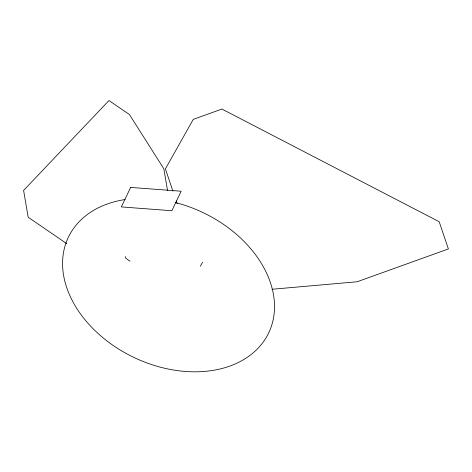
<?xml version="1.0" encoding="UTF-8"?>
<svg xmlns="http://www.w3.org/2000/svg" width="472" height="472" viewBox="0 0 472 472"><rect width="100%" height="100%" fill="white"/><g stroke="black" fill="none" stroke-linecap="round" stroke-linejoin="round"><path stroke-width="0.71" d="M125.753 256.514L125.599 258.107L129.995 261.158M202.571 262.302L200.323 266.184M271.931 289.277L357.133 281.76L448.4 248.95L439.196 221.746L221.934 109.056L193.255 119.369L165.401 168.911L172.941 191.184M66.829 243.705L28.196 217.267L23.6 190.417L108.973 100.542L129.458 114.56L163.825 168.793L167.536 190.487M176.233 200.93L177.177 203.715M175.071 202.482A110.997 80.246 25.5 0 1 265.122 339.285A110.997 80.246 25.5 0 1 93.521 329.149A110.997 80.246 25.5 0 1 125.139 199.538M130.638 187.413L121.334 206.919L171.855 210.73L181.16 191.225L130.638 187.413"/></g></svg>
